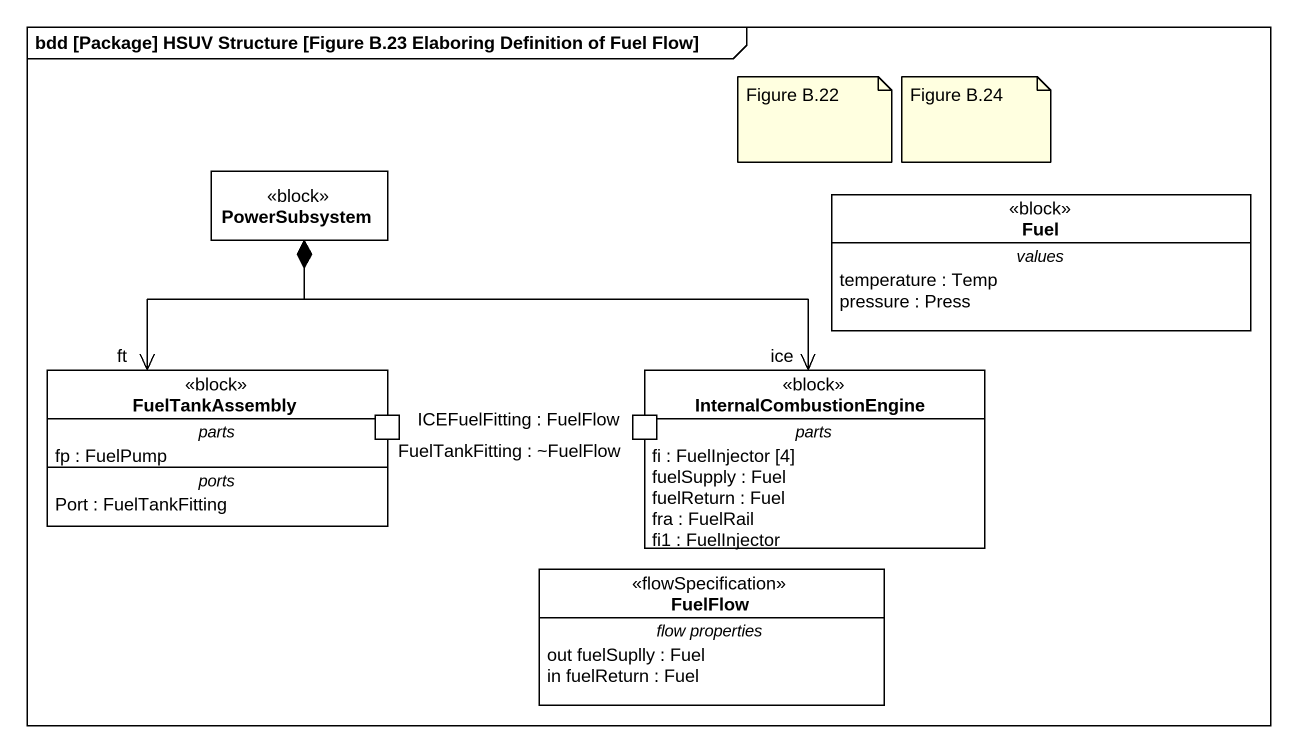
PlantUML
@startuml
mainframe bdd [Package] HSUV Structure [Figure B.23 Elaboring Definition of Fuel Flow]
hide circle
hide empty members
class PowerSubsystem <<block>> #FFFFFF
class Fuel <<block>> #FFFFFF {
  -- values --
  temperature : Temp
  pressure : Press
}
class FuelTankAssembly <<block>> #FFFFFF {
  -- parts --
  fp : FuelPump
  -- ports --
  Port : FuelTankFitting
  -- ports --
  FuelTankFitting : ~FuelFlow
}
class InternalCombustionEngine <<block>> #FFFFFF {
  -- parts --
  fi : FuelInjector [4]
  fuelSupply : Fuel
  fuelReturn : Fuel
  fra : FuelRail
  fi1 : FuelInjector
  -- ports --
  ICEFuelFitting : FuelFlow
}
interface FuelFlow <<flowSpecification>> #FFFFFF {
  -- flow properties --
  out fuelSuplly : Fuel
  in fuelReturn : Fuel
}
PowerSubsystem *--> "ft" FuelTankAssembly
PowerSubsystem *-right-> "ice" InternalCombustionEngine
note as N1
  Figure B.22
end note
note as N2
  Figure B.24
end note
@enduml
